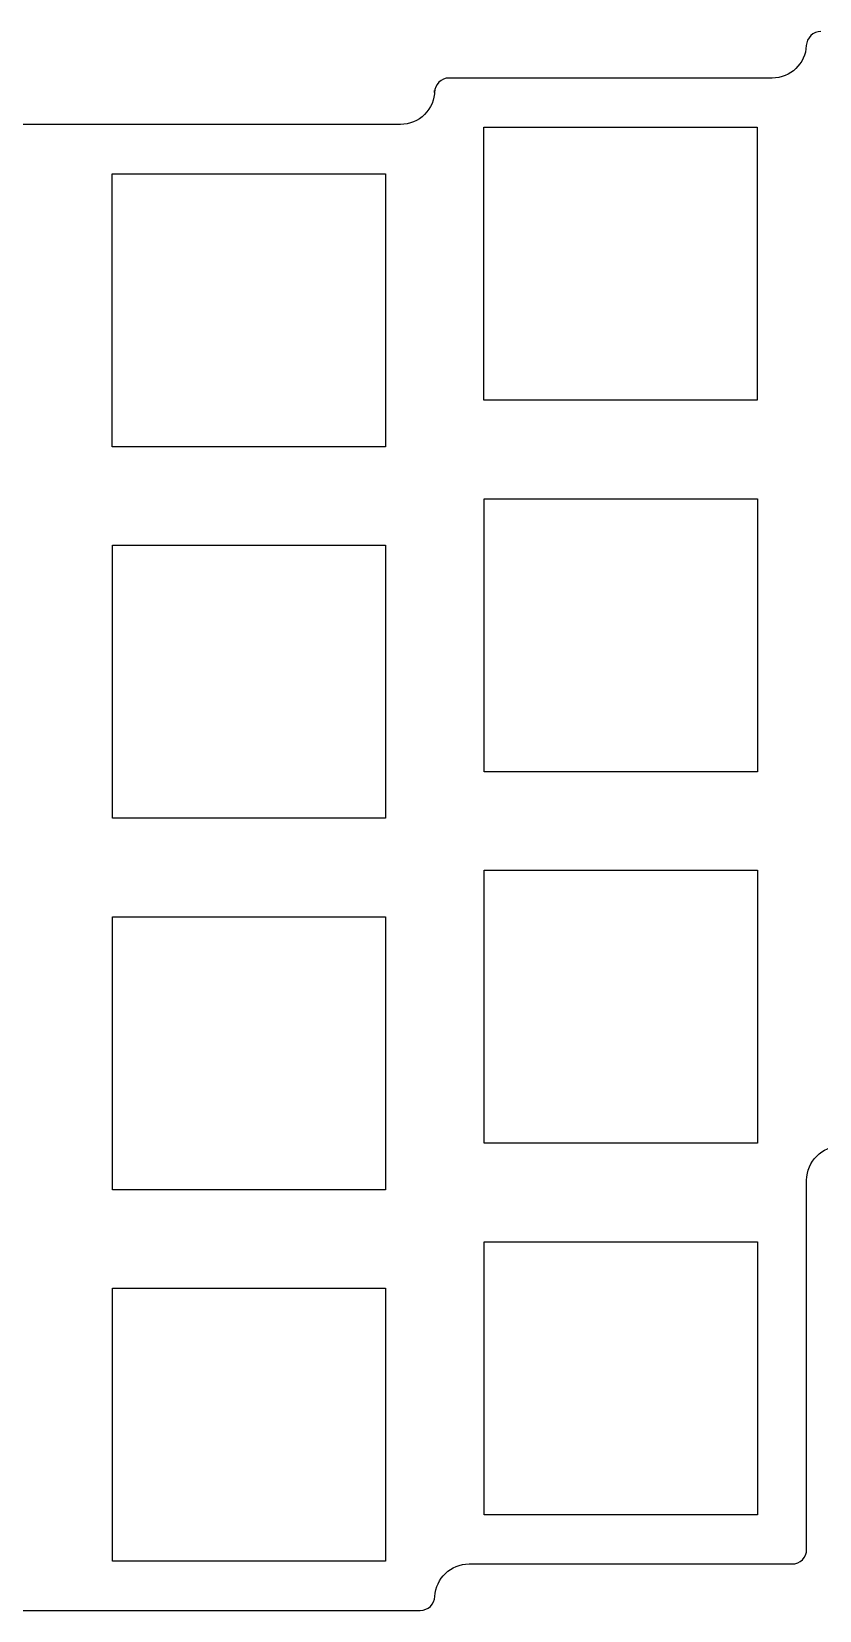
# Model space of a CAD drawing. Header units: millimetres. Extents: x -54 to 301, y 70 to 207.
# Drawn here: x -3.8 to 36.6, y 100.7 to 181.6 of the extents above; entities that cross this region are included whole.
import ezdxf

# ---------------------------------------------------------------- set-up
doc = ezdxf.new("R2010")
doc.units = ezdxf.units.MM
doc.header["$MEASUREMENT"] = 0

msp = doc.modelspace()

# ---------------------------------------------------------------- linework, layer by layer
msp.add_lwpolyline([(36.63604, 181.62474, 0.40040272), (35.88688, 180.91027, -0.40040839), (34.13881, 179.24316), (17.58884, 179.24348, 0.41170678), (16.83886, 178.49992), (16.83883, 178.61164, -0.41421635), (15.08881, 176.86164), (-20.49497, 176.86198, 0.41421635), (-21.24498, 176.11198), (-21.24498, 101.41264), (-21.24495, 101.41264, 0.41421356), (-20.49495, 100.66264), (16.10484, 100.66264, 0.40230493), (16.85422, 101.38202, -0.39950709), (18.60199, 103.04374), (35.15483, 103.04374, 0.41421356), (35.90483, 103.79374), (35.90483, 122.72569, -0.41421356), (37.65483, 124.47569)], format="xyb")
for points in [[(33.36416, 176.71925), (33.36416, 162.71855), (19.36416, 162.71855), (19.36416, 176.71925)], [(0.31414, 160.33722), (0.31414, 174.33792), (14.31414, 174.33792), (14.31414, 160.33722)], [(33.37986, 143.66846), (19.37986, 143.66846), (19.37986, 157.66916), (33.37986, 157.66916)], [(14.32998, 155.28773), (14.32998, 141.28702), (0.32998, 141.28702), (0.32998, 155.28773)], [(19.37983, 124.61819), (19.37983, 138.61925), (33.37983, 138.61925), (33.37983, 124.61819)], [(0.32981, 122.23669), (0.32981, 136.23774), (14.32981, 136.23774), (14.32981, 122.23669)], [(19.37965, 105.56856), (19.37965, 119.56856), (33.37965, 119.56856), (33.37965, 105.56856)], [(0.32984, 103.18691), (0.32984, 117.18797), (14.32984, 117.18797), (14.32984, 103.18691)]]:
    msp.add_lwpolyline(points, close=True)

doc.saveas('drawing.dxf')
